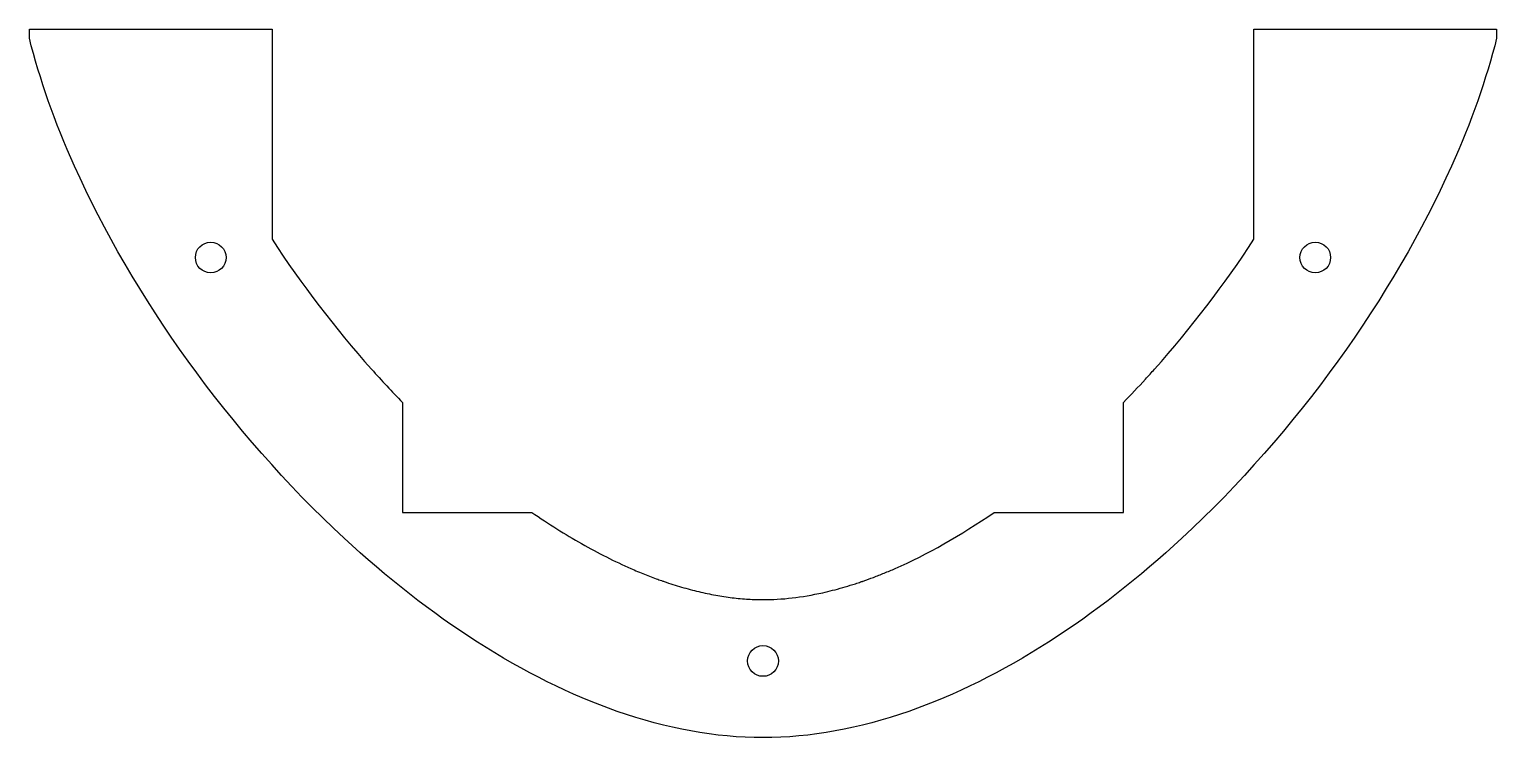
# Model space of a CAD drawing. Header units: millimetres. Extents: x 0 to 95.6, y 0 to 46.2.
import ezdxf

# ---------------------------------------------------------------- set-up
doc = ezdxf.new("R2010")
doc.units = ezdxf.units.MM

msp = doc.modelspace()

# ---------------------------------------------------------------- linework, layer by layer
for p, q in [((0, 45.624, 0), (0, 46.19, 0)), ((0, 46.19, 0), (2.822, 46.19, 0)), ((2.822, 46.19, 0), (8.822, 46.19, 0)), ((8.822, 46.19, 0), (10, 46.19, 0)), ((10, 46.19, 0), (15.822, 46.19, 0)), ((15.822, 46.19, 0), (15.822, 32.501, 0)), ((79.822, 32.501, 0), (79.822, 46.19, 0)), ((79.822, 46.19, 0), (85.644, 46.19, 0)), ((85.644, 46.19, 0), (86.822, 46.19, 0)), ((86.822, 46.19, 0), (92.822, 46.19, 0)), ((92.822, 46.19, 0), (95.644, 46.19, 0)), ((95.644, 46.19, 0), (95.644, 45.624, 0)), ((24.322, 21.864, 0), (24.322, 14.69, 0)), ((71.322, 14.69, 0), (71.322, 21.864, 0)), ((24.322, 14.69, 0), (32.756, 14.69, 0)), ((62.889, 14.69, 0), (71.322, 14.69, 0))]:
    msp.add_line(p, q)
for centre in [(11.822, 31.31, 0), (83.822, 31.31, 0), (47.822, 5, 0)]:
    msp.add_circle(centre, 1)
for points, knots in [([(47.822, 0, 0), (44.727, 0, 0), (41.542, 0.593, 0), (32.238, 3.833, 0), (26.064, 7.868, 0), (13.056, 19.919, 0), (6.731, 28.811, 0), (1.654, 40.144, 0), (0.665, 42.969, 0), (0, 45.624, 0)], [0, 0, 0, 0, 0.158774, 0.158774, 0.459314, 0.459314, 0.862847, 0.862847, 1, 1, 1, 1]), ([(95.644, 45.624, 0), (94.979, 42.969, 0), (93.991, 40.144, 0), (88.914, 28.811, 0), (82.589, 19.919, 0), (69.58, 7.868, 0), (63.407, 3.833, 0), (54.103, 0.593, 0), (50.918, 0, 0), (47.822, 0, 0)], [0, 0, 0, 0, 0.137153, 0.137153, 0.540686, 0.540686, 0.841226, 0.841226, 1, 1, 1, 1]), ([(15.822, 32.501, 0), (17.731, 29.579, 0), (19.923, 26.694, 0), (22.299, 24.034, 0), (22.96, 23.292, 0), (23.636, 22.568, 0), (24.322, 21.864, 0)], [0, 0, 0, 0, 0.782095, 0.782095, 0.782095, 1, 1, 1, 1]), ([(71.322, 21.864, 0), (71.806, 22.36, 0), (72.284, 22.866, 0), (72.756, 23.382, 0), (72.954, 23.597, 0), (73.151, 23.815, 0), (73.346, 24.034, 0), (75.721, 26.694, 0), (77.914, 29.579, 0), (79.822, 32.501, 0)], [0, 0, 0, 0, 0.153588, 0.153588, 0.153588, 0.217914, 0.217914, 0.217914, 1, 1, 1, 1]), ([(32.756, 14.69, 0), (33.842, 13.943, 0), (34.925, 13.261, 0), (35.995, 12.653, 0), (37.084, 12.035, 0), (38.158, 11.492, 0), (39.204, 11.033, 0), (39.504, 10.901, 0), (39.802, 10.776, 0), (40.098, 10.658, 0), (40.388, 10.541, 0), (40.675, 10.431, 0), (40.96, 10.328, 0), (41.069, 10.288, 0), (41.178, 10.25, 0), (41.286, 10.212, 0), (41.315, 10.202, 0), (41.344, 10.192, 0), (41.373, 10.182, 0), (41.759, 10.049, 0), (42.14, 9.928, 0), (42.513, 9.819, 0), (42.892, 9.708, 0), (43.265, 9.609, 0), (43.631, 9.522, 0), (44.006, 9.433, 0), (44.375, 9.356, 0), (44.737, 9.29, 0), (45.101, 9.224, 0), (45.46, 9.169, 0), (45.812, 9.126, 0), (46.17, 9.082, 0), (46.522, 9.05, 0), (46.867, 9.029, 0), (47.191, 9.01, 0), (47.51, 9, 0), (47.822, 9, 0)], [0, 0, 0, 0, 0.194461, 0.194461, 0.194461, 0.392416, 0.392416, 0.392416, 0.449257, 0.449257, 0.449257, 0.50506, 0.50506, 0.50506, 0.526372, 0.526372, 0.526372, 0.532074, 0.532074, 0.532074, 0.607987, 0.607987, 0.607987, 0.684904, 0.684904, 0.684904, 0.763678, 0.763678, 0.763678, 0.843095, 0.843095, 0.843095, 0.923968, 0.923968, 0.923968, 1, 1, 1, 1]), ([(47.822, 9, 0), (48.433, 9, 0), (49.067, 9.037, 0), (49.724, 9.113, 0), (50.368, 9.188, 0), (51.034, 9.301, 0), (51.721, 9.455, 0), (52.144, 9.549, 0), (52.576, 9.659, 0), (53.016, 9.786, 0), (53.236, 9.849, 0), (53.458, 9.916, 0), (53.682, 9.987, 0), (53.793, 10.022, 0), (53.906, 10.059, 0), (54.019, 10.096, 0), (54.075, 10.115, 0), (54.132, 10.134, 0), (54.188, 10.154, 0), (54.227, 10.167, 0), (54.266, 10.18, 0), (54.305, 10.194, 0), (54.323, 10.2, 0), (54.341, 10.206, 0), (54.359, 10.212, 0), (54.578, 10.289, 0), (54.799, 10.369, 0), (55.023, 10.454, 0), (55.256, 10.542, 0), (55.491, 10.634, 0), (55.727, 10.731, 0), (55.963, 10.827, 0), (56.201, 10.928, 0), (56.44, 11.033, 0), (58.514, 11.943, 0), (60.697, 13.182, 0), (62.889, 14.69, 0)], [0, 0, 0, 0, 0.14853, 0.14853, 0.14853, 0.294067, 0.294067, 0.294067, 0.383844, 0.383844, 0.383844, 0.428733, 0.428733, 0.428733, 0.451177, 0.451177, 0.451177, 0.462399, 0.462399, 0.462399, 0.470112, 0.470112, 0.470112, 0.473622, 0.473622, 0.473622, 0.517093, 0.517093, 0.517093, 0.562335, 0.562335, 0.562335, 0.607577, 0.607577, 0.607577, 1, 1, 1, 1])]:
    msp.add_open_spline(points, degree=3, knots=knots)

doc.saveas('drawing.dxf')
